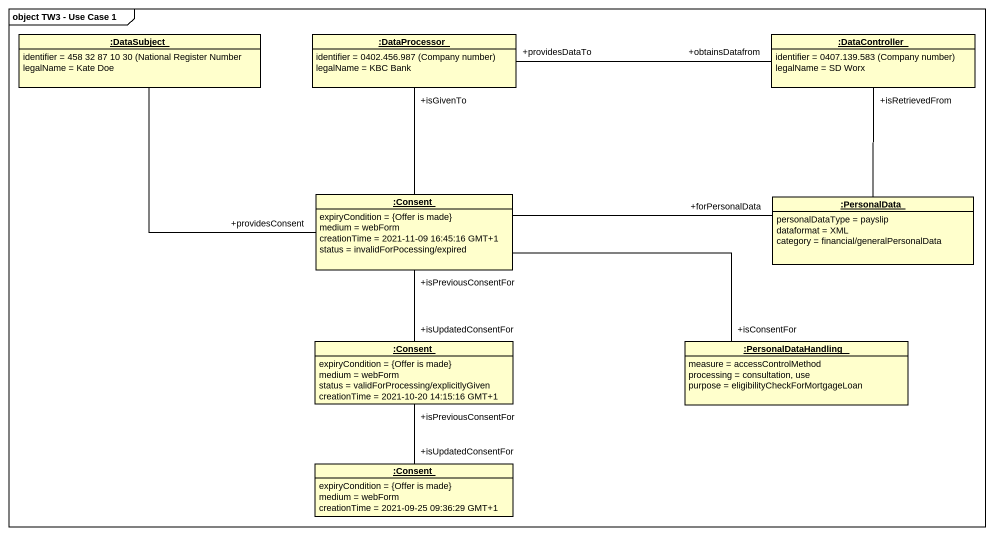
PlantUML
@startuml
mainframe object TW3 - Use Case 1
hide circle
hide empty members
object ":DataSubject" as DataSubject {
  identifier = 458 32 87 10 30 (National Register Number
  legalName = Kate Doe
}
object ":DataProcessor" as DataProcessor {
  identifier = 0402.456.987 (Company number)
  legalName = KBC Bank
}
object ":DataController" as DataController {
  identifier = 0407.139.583 (Company number)
  legalName = SD Worx
}
object ":Consent" as Consent {
  expiryCondition = {Offer is made}
  medium = webForm
  creationTime = 2021-11-09 16:45:16 GMT+1
  status = invalidForPocessing/expired
}
object ":PersonalData" as PersonalData {
  personalDataType = payslip
  dataformat = XML
  category = financial/generalPersonalData
}
object ":Consent" as Consent_2 {
  expiryCondition = {Offer is made}
  medium = webForm
  status = validForProcessing/explicitlyGiven
  creationTime = 2021-10-20 14:15:16 GMT+1
}
object ":PersonalDataHandling" as PersonalDataHandling {
  measure = accessControlMethod
  processing = consultation, use
  purpose = eligibilityCheckForMortgageLoan
}
object ":Consent" as Consent_3 {
  expiryCondition = {Offer is made}
  medium = webForm
  creationTime = 2021-09-25 09:36:29 GMT+1
}
DataSubject -- "+providesConsent" Consent
DataProcessor "+providesDataTo" -right- "+obtainsDatafrom" DataController
DataProcessor "+isGivenTo" -- Consent
DataController "+isRetrievedFrom" -- PersonalData
Consent -right- "+forPersonalData" PersonalData
Consent "+isPreviousConsentFor" -- "+isUpdatedConsentFor" Consent_2
Consent -right- "+isConsentFor" PersonalDataHandling
Consent_2 "+isPreviousConsentFor" -- "+isUpdatedConsentFor" Consent_3
@enduml
